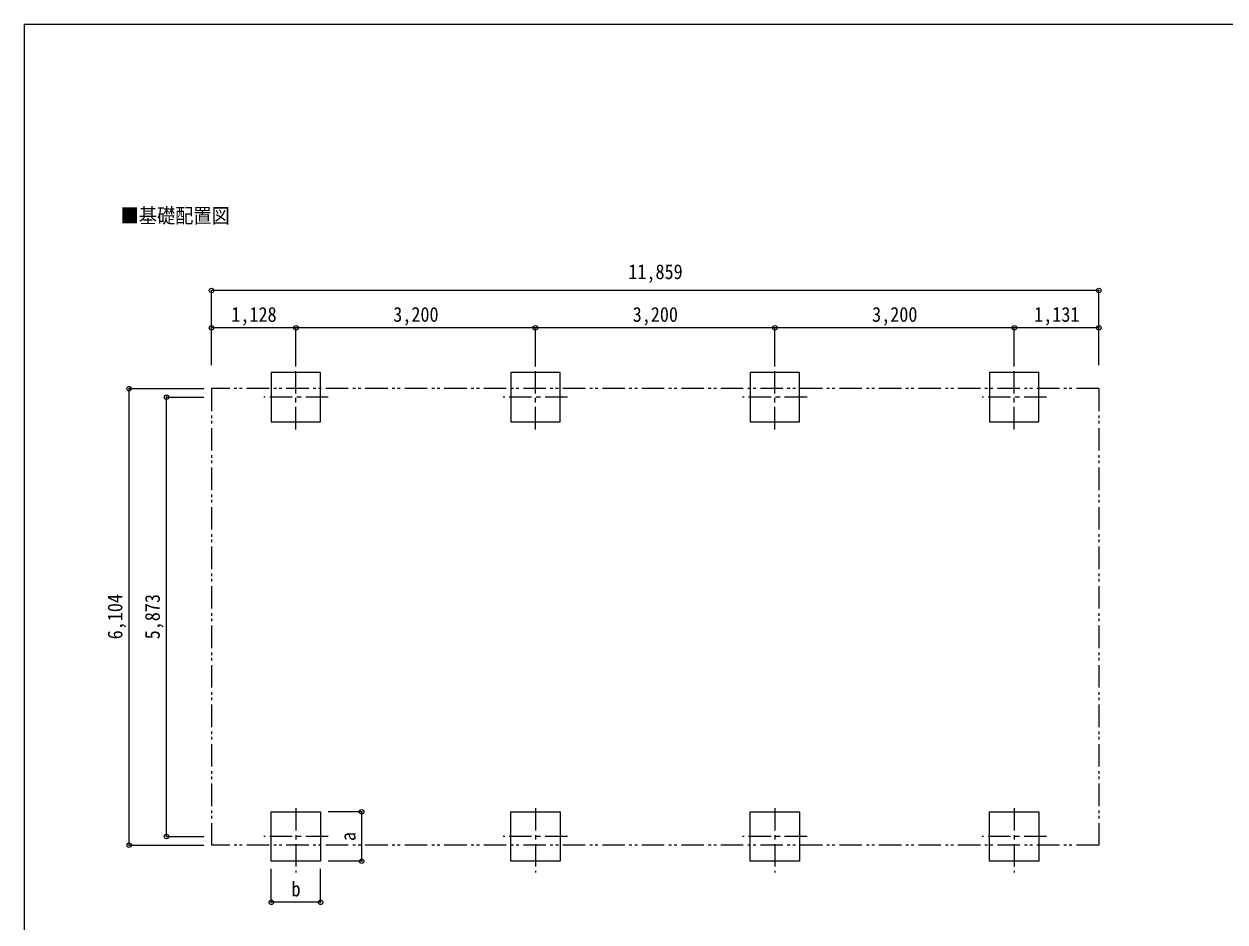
# Model space of a CAD drawing. Units: millimetres at full size, sheet at 1:60. Extents: x -16864 to 16864, y -11640 to 11640.
# Drawn here: x -16864 to -814, y -364 to 11640 of the extents above; entities that cross this region are included whole.
import ezdxf
from ezdxf.enums import TextEntityAlignment as Align

# ---------------------------------------------------------------- set-up
doc = ezdxf.new("R2010")
doc.units = ezdxf.units.MM
doc.header["$LTSCALE"] = 60
doc.header["$PDMODE"] = 32
doc.header["$PDSIZE"] = 60
doc.linetypes.add('CHAIN1', pattern=[8, 5, -1, 1, -1])
doc.linetypes.add('DOUBLE_CHAIN1', pattern=[8.8, 5, -1, 0.6, -0.6, 0.6, -1])
for name, color, linetype, lineweight in [('1-2', 134, 'Continuous', 9), ('1-8', 6, 'Continuous', 9), ('1-A', 4, 'CHAIN1', 9), ('F-0', 7, 'Continuous', 9)]:
    doc.layers.add(name, color=color, linetype=linetype, lineweight=lineweight)
doc.layers.add('1-7', color=7, linetype='Continuous')
doc.styles.add('ＭＳ ゴシック', font='')
doc.styles.get('ＭＳ ゴシック').set_extended_font_data('MS Gothic')

msp = doc.modelspace()

# ---------------------------------------------------------------- linework, layer by layer
at = {"layer": '1-2', "color": 6}
for p, q in [((-2498.91, 8077.48), (-14357.91, 8077.48)), ((-13229.91, 7577.48), (-14357.91, 7577.48)), ((-10029.91, 7577.48), (-13229.91, 7577.48)), ((-6829.91, 7577.48), (-10029.91, 7577.48)), ((-3629.91, 7577.48), (-6829.91, 7577.48)), ((-2498.91, 7577.48), (-3629.91, 7577.48))]:
    msp.add_line(p, q, dxfattribs=at)
at = {"layer": '1-8'}
for p, q in [((-14357.91, 7079.48), (-14357.91, 8077.48)), ((-2498.91, 7079.48), (-2498.91, 8077.48)), ((-13229.91, 7079.48), (-13229.91, 7577.48)), ((-10029.91, 7079.48), (-10029.91, 7577.48)), ((-6829.91, 7079.48), (-6829.91, 7577.48)), ((-3629.91, 7079.48), (-3629.91, 7577.48)), ((-15459.89, 6765.98), (-14460.24, 6765.98)), ((-15459.89, 661.98), (-15459.89, 6765.98)), ((-14960.24, 6650.48), (-14460.24, 6650.48)), ((-14960.24, 777.48), (-14960.24, 6650.48)), ((-12350.72, 1107.48), (-12800.72, 1107.48)), ((-12350.72, 447.48), (-12350.72, 1107.48)), ((-15459.89, 661.98), (-14460.24, 661.98)), ((-14960.24, 777.48), (-14460.24, 777.48)), ((-13559.77, -101.52), (-13559.77, 348.48)), ((-12899.72, -101.52), (-12899.72, 348.48)), ((-12350.72, 447.48), (-12800.72, 447.48)), ((-12899.72, -101.52), (-13559.77, -101.52))]:
    msp.add_line(p, q, dxfattribs=at)
for p in [(-14357.91, 8077.48), (-2498.91, 8077.48), (-14357.91, 7577.48), (-13229.91, 7577.48), (-10029.91, 7577.48), (-6829.91, 7577.48), (-3629.91, 7577.48), (-2498.91, 7577.48), (-15459.89, 6765.98), (-14960.24, 6650.48), (-12350.72, 1107.48), (-14960.24, 777.48), (-15459.89, 661.98), (-12350.72, 447.48), (-13559.77, -101.52), (-12899.72, -101.52)]:
    msp.add_point(p, dxfattribs=at)
at = {"layer": '1-A'}
for p, q in [((-13229.77, 6220.48), (-13229.77, 7080.48)), ((-10029.77, 6220.48), (-10029.77, 7080.48)), ((-6829.77, 6220.48), (-6829.77, 7080.48)), ((-3629.77, 6220.48), (-3629.77, 7080.48)), ((-12799.72, 6650.48), (-13659.77, 6650.48)), ((-9599.72, 6650.48), (-10459.77, 6650.48)), ((-6399.72, 6650.48), (-7259.77, 6650.48)), ((-3199.72, 6650.48), (-4059.77, 6650.48)), ((-13229.77, 1157.48), (-13229.77, 297.48)), ((-10029.77, 1157.48), (-10029.77, 297.48)), ((-6829.77, 1157.48), (-6829.77, 297.48)), ((-3629.77, 1157.48), (-3629.77, 297.48)), ((-12799.72, 777.48), (-13659.77, 777.48)), ((-9599.72, 777.48), (-10459.77, 777.48)), ((-6399.72, 777.48), (-7259.77, 777.48)), ((-3199.72, 777.48), (-4059.77, 777.48))]:
    msp.add_line(p, q, dxfattribs=at)
at = {"layer": '1-A', "color": 7, "linetype": 'DOUBLE_CHAIN1'}
for p, q in [((-2498.91, 6765.98), (-14357.78, 6765.98)), ((-14357.78, 6765.98), (-14357.78, 661.98)), ((-2498.91, 6765.98), (-2498.91, 661.98)), ((-2498.91, 661.98), (-14357.78, 661.98))]:
    msp.add_line(p, q, dxfattribs=at)
at = {"layer": '1-A', "linetype": 'Continuous'}
for points in [[(-13559.77, 6320.48), (-12899.72, 6320.48), (-12899.72, 6980.48), (-13559.77, 6980.48)], [(-10359.77, 6320.48), (-9699.72, 6320.48), (-9699.72, 6980.48), (-10359.77, 6980.48)], [(-7159.77, 6320.48), (-6499.72, 6320.48), (-6499.72, 6980.48), (-7159.77, 6980.48)], [(-3959.77, 6320.48), (-3299.72, 6320.48), (-3299.72, 6980.48), (-3959.77, 6980.48)], [(-13559.77, 1107.48), (-12899.72, 1107.48), (-12899.72, 447.48), (-13559.77, 447.48)], [(-10359.77, 1107.48), (-9699.72, 1107.48), (-9699.72, 447.48), (-10359.77, 447.48)], [(-7159.77, 1107.48), (-6499.72, 1107.48), (-6499.72, 447.48), (-7159.77, 447.48)], [(-3959.77, 1107.48), (-3299.72, 1107.48), (-3299.72, 447.48), (-3959.77, 447.48)]]:
    msp.add_lwpolyline(points, close=True, dxfattribs=at)
at = {"layer": 'F-0', "color": 5, "lineweight": 5}
for q in [(-16864.12, -11640), (16015.88, 11640)]:
    msp.add_line((-16864.12, 11640), q, dxfattribs=at)

# ---------------------------------------------------------------- texts
at = {"layer": '1-7', "style": 'ＭＳ ゴシック', "width": 0.9}
msp.add_text('■基礎配置図', height=197.9, dxfattribs=at).set_placement((-15572.33, 8919.66), align=Align.BOTTOM_LEFT)
at = {"layer": '1-8', "color": 7, "style": 'ＭＳ ゴシック', "width": 0.9}
for s, p in [('11,859', (-8788.41, 8170.48)), ('1,128', (-14093.91, 7599.82)), ('3,200', (-11929.91, 7599.82)), ('3,200', (-8729.91, 7599.82)), ('3,200', (-5529.91, 7599.82)), ('1,131', (-3364.41, 7599.82)), ('b', (-13289.74, -81.77))]:
    msp.add_text(s, height=197.9, dxfattribs=at).set_placement(p, align=Align.BOTTOM_LEFT)
for s, p in [('6,104', (-15489.89, 3413.98)), ('5,873', (-14990.24, 3413.98)), ('a', (-12373.6, 717.48))]:
    msp.add_text(s, height=197.9, rotation=90, dxfattribs=at).set_placement(p, align=Align.BOTTOM_LEFT)

doc.saveas('drawing.dxf')
